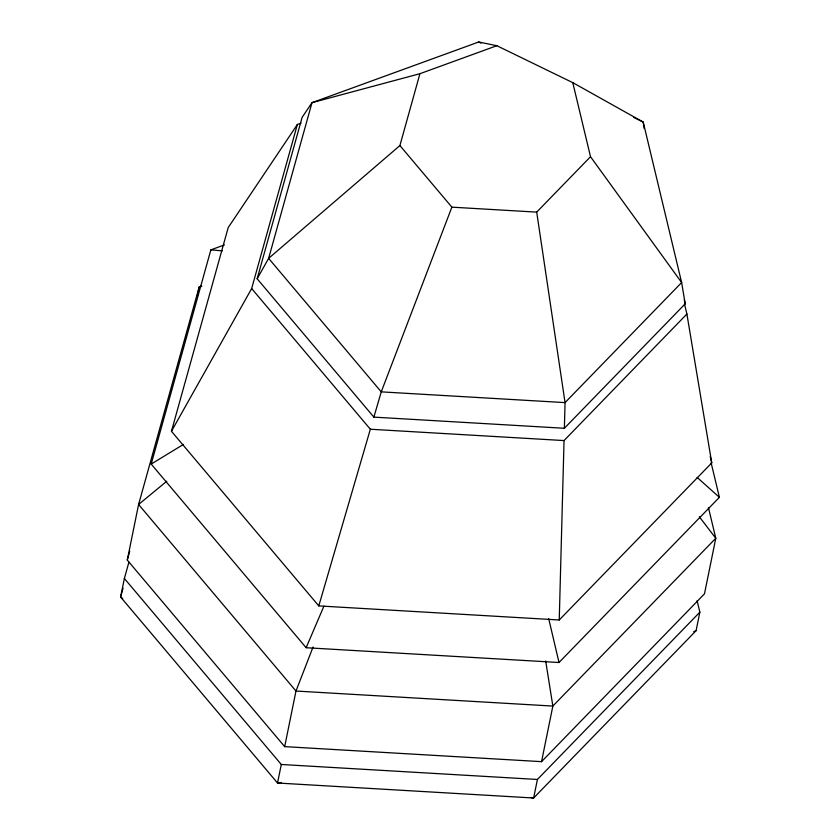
<?xml version="1.0" encoding="UTF-8"?>
<svg xmlns="http://www.w3.org/2000/svg" width="840" height="840" viewBox="0 0 840 840"><rect width="100%" height="100%" fill="white"/><g stroke="black" fill="none" stroke-linecap="round" stroke-linejoin="round"><path stroke-width="1.26" d="M301.056 123.133L297.37 124.478L228.197 227.598L171.454 431.288L318.791 605.913L559.24 619.983L564.039 440.57L686.9 314.034L684.464 303.86M564.375 428.274L565.058 402.612L536.707 212.121L590.51 156.713L572.775 82.645L496.85 45.707L478.706 42L311.997 102.669L302.106 117.411L257.156 278.775L373.874 417.123L564.375 428.274L685.199 303.828L681.639 282.534L643.209 122.052L572.775 82.645M708.466 507.675L715.785 538.262L704.476 593.849L541.548 761.659L284.676 746.624L127.281 560.07L138.59 504.483L199.206 286.892L201.673 285.989M128.94 562.086L124.373 578.476L120.603 597.009L277.526 783.017L533.642 798L696.087 630.693L699.856 612.161L697.116 600.726M197.41 295.733L199.206 286.892L201.684 286.346M284.676 746.624L295.985 691.037L313.068 647M124.373 578.476L281.295 764.484L277.526 783.017L281.284 782.45M699.856 612.161L537.411 779.468L533.642 798L531.121 797.58M541.548 761.659L552.856 706.073L545.685 660.986M711.144 462.861L719.397 497.322L559.01 662.508L306.138 647.714L151.2 464.069L210.861 249.858L224.427 244.923M127.281 560.07L129.738 551.271M123.06 588.178L120.603 597.009L122.735 598.521M171.454 431.288L251.664 288.561L297.37 124.478M257.156 278.775L268.632 258.363L399.903 145.551L419.927 73.7L496.85 45.707M318.791 605.913L370.346 429.23L251.664 288.561M373.874 417.123L381.255 391.86L451.878 207.155L399.903 145.551M306.138 647.714L323.925 606.154M559.24 619.983L711.753 462.903L686.9 314.034M166.782 481.226L138.59 504.483L295.985 691.037L552.856 706.073L715.785 538.262L699.342 516.799M151.2 464.069L183.519 444.37M693.672 631.701L696.087 630.693M419.927 73.7L311.997 102.669L268.632 258.363L381.255 391.86L565.058 402.612L681.639 282.534L590.51 156.713M451.878 207.155L536.707 212.121M370.346 429.23L564.039 440.57M281.295 764.484L537.411 779.468M210.861 249.858L222.39 250.845M478.706 42L481.058 43.145M633.812 117.474L643.209 122.052L644.112 128.489M697.179 477.445L719.397 497.322M684.285 300.017L685.199 303.828M710.231 456.54L711.753 462.903M548.667 618.545L559.01 662.508"/></g></svg>
